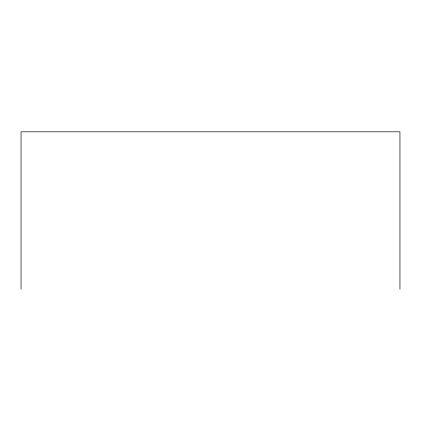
<?xml version="1.0" encoding="UTF-8"?>
<svg xmlns="http://www.w3.org/2000/svg" width="421" height="421" viewBox="0 0 421 421"><rect width="100%" height="100%" fill="white"/><g stroke="black" fill="none" stroke-linecap="round" stroke-linejoin="round"><path stroke-width="0.63" d="M399.95 289.19L399.95 131.81L21.05 131.81L21.05 289.19"/></g></svg>
